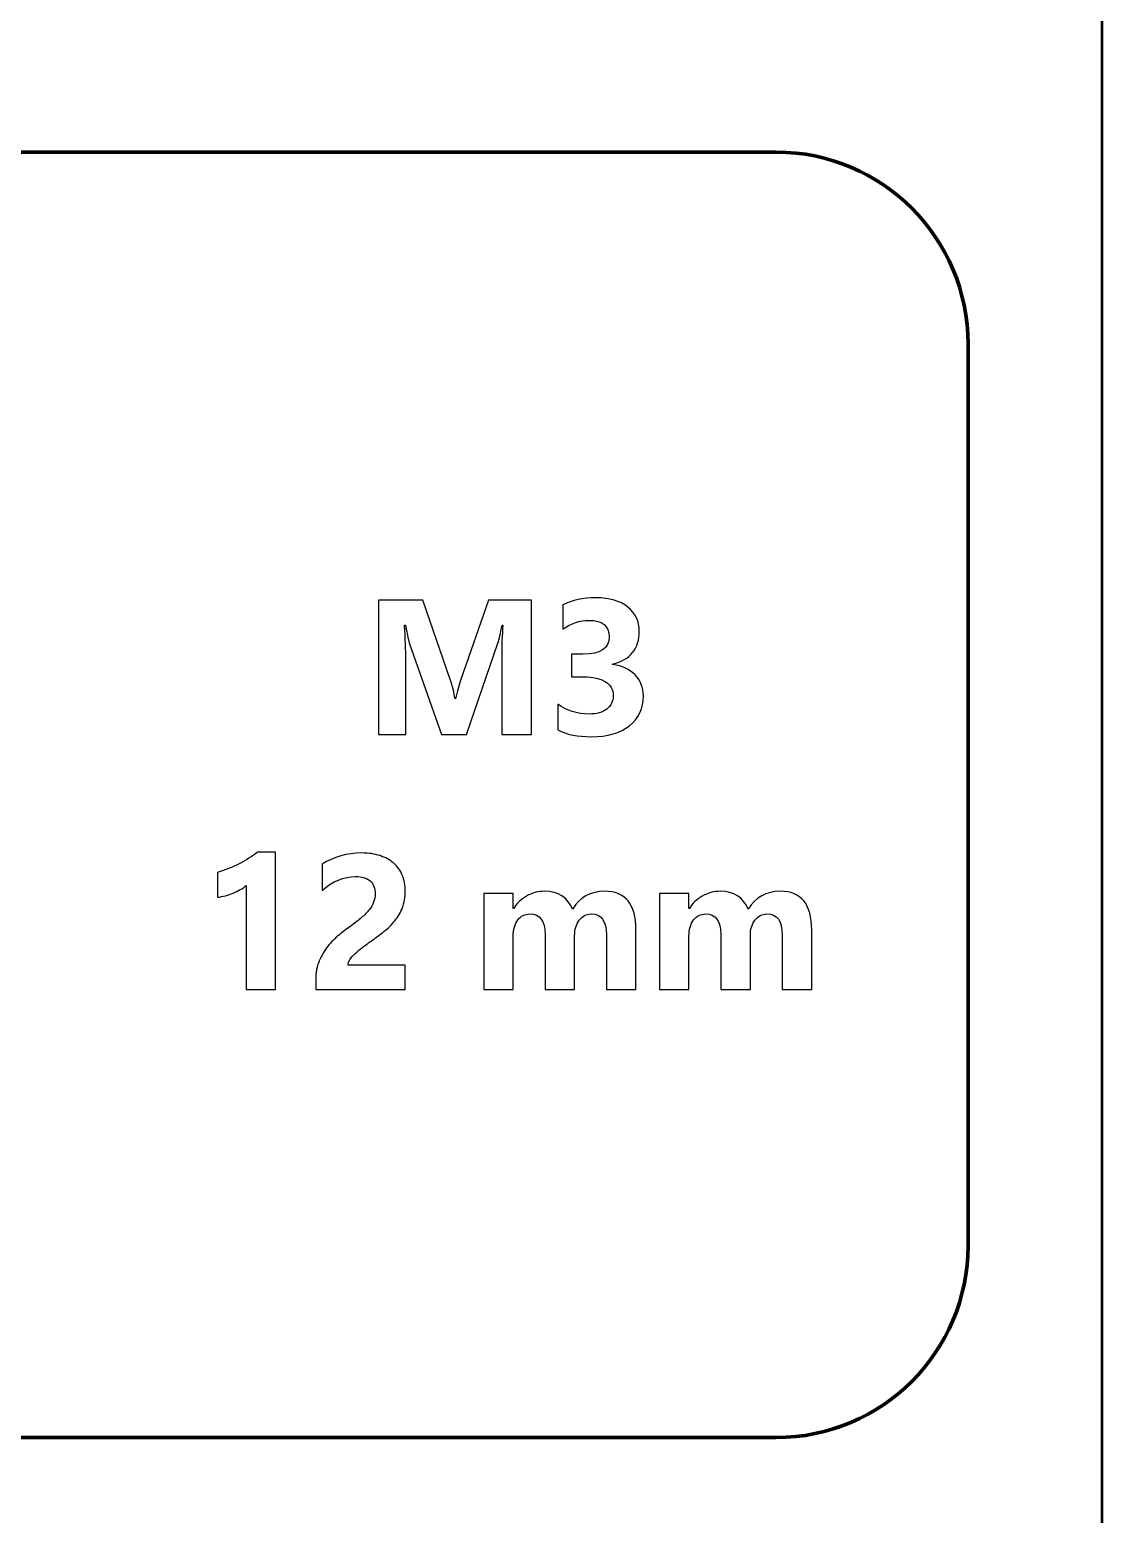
# Model space of a CAD drawing. Header units: centimetres. Extents: x -201 to 63, y -83 to 73.
# Drawn here: x -71.645 to -68.85, y -75 to -71.131 of the extents above; entities that cross this region are included whole.
import ezdxf

# ---------------------------------------------------------------- set-up
doc = ezdxf.new("R2010")
doc.units = ezdxf.units.CM
doc.header["$MEASUREMENT"] = 0
doc.layers.add('Layer 1', color=7, linetype='Continuous')

msp = doc.modelspace()

# ---------------------------------------------------------------- linework, layer by layer
at = {"layer": 'Layer 1', "color": 253, "lineweight": 53}
msp.add_open_spline([(-81.15, -82.3), (-81.15, -82.3), (-81.15, -67.7), (-81.15, -67.7), (-81.15, -67.7), (-81.15, -67.25817), (-80.79183, -66.9), (-80.35, -66.9), (-80.35, -66.9), (-80.35, -66.9), (-69.65, -66.9), (-69.65, -66.9), (-69.65, -66.9), (-69.20817, -66.9), (-68.85, -67.25817), (-68.85, -67.7), (-68.85, -67.7), (-68.85, -67.7), (-68.85, -82.3), (-68.85, -82.3), (-68.85, -82.3), (-68.85, -82.74183), (-69.20817, -83.1), (-69.65, -83.1), (-69.65, -83.1), (-69.65, -83.1), (-80.35, -83.1), (-80.35, -83.1), (-80.35, -83.1), (-80.79183, -83.1), (-81.15, -82.74183), (-81.15, -82.3)], degree=3, knots=[0, 0, 0, 0, 0.1111111, 0.1111111, 0.1111111, 0.1111111, 0.2222222, 0.2222222, 0.2222222, 0.2222222, 0.3333333, 0.3333333, 0.3333333, 0.3333333, 0.4444444, 0.4444444, 0.4444444, 0.4444444, 0.5555556, 0.5555556, 0.5555556, 0.5555556, 0.6666667, 0.6666667, 0.6666667, 0.6666667, 0.7777778, 0.7777778, 0.7777778, 0.7777778, 1, 1, 1, 1], dxfattribs=at)
at = {"layer": 'Layer 1', "lineweight": 100}
msp.add_open_spline([(-74.8, -74.3), (-74.8, -74.3), (-74.8, -71.95), (-74.8, -71.95), (-74.8, -71.95), (-74.8, -71.67386), (-74.57614, -71.45), (-74.3, -71.45), (-74.3, -71.45), (-74.3, -71.45), (-69.7, -71.45), (-69.7, -71.45), (-69.7, -71.45), (-69.42386, -71.45), (-69.2, -71.67386), (-69.2, -71.95), (-69.2, -71.95), (-69.2, -71.95), (-69.2, -74.3), (-69.2, -74.3), (-69.2, -74.3), (-69.2, -74.57614), (-69.42386, -74.8), (-69.7, -74.8), (-69.7, -74.8), (-69.7, -74.8), (-74.3, -74.8), (-74.3, -74.8), (-74.3, -74.8), (-74.57614, -74.8), (-74.8, -74.57614), (-74.8, -74.3)], degree=3, knots=[0, 0, 0, 0, 0.1111111, 0.1111111, 0.1111111, 0.1111111, 0.2222222, 0.2222222, 0.2222222, 0.2222222, 0.3333333, 0.3333333, 0.3333333, 0.3333333, 0.4444444, 0.4444444, 0.4444444, 0.4444444, 0.5555556, 0.5555556, 0.5555556, 0.5555556, 0.6666667, 0.6666667, 0.6666667, 0.6666667, 0.7777778, 0.7777778, 0.7777778, 0.7777778, 1, 1, 1, 1], dxfattribs=at)
at = {"layer": 'Layer 1'}
for points, knots in [([(-70.33741, -72.96742), (-70.33741, -72.96742), (-70.41533, -72.96742), (-70.41533, -72.96742), (-70.41533, -72.96742), (-70.41533, -72.96742), (-70.41533, -72.75792), (-70.41533, -72.75792), (-70.41533, -72.75792), (-70.41533, -72.73534), (-70.41433, -72.71034), (-70.41241, -72.683), (-70.41241, -72.683), (-70.41241, -72.683), (-70.41433, -72.683), (-70.41433, -72.683), (-70.41433, -72.683), (-70.41841, -72.7045), (-70.42208, -72.71992), (-70.42533, -72.72942), (-70.42533, -72.72942), (-70.42533, -72.72942), (-70.50733, -72.96742), (-70.50733, -72.96742), (-70.50733, -72.96742), (-70.50733, -72.96742), (-70.57183, -72.96742), (-70.57183, -72.96742), (-70.57183, -72.96742), (-70.57183, -72.96742), (-70.65533, -72.73184), (-70.65533, -72.73184), (-70.65533, -72.73184), (-70.65758, -72.7255), (-70.66124, -72.70917), (-70.66633, -72.683), (-70.66633, -72.683), (-70.66633, -72.683), (-70.66849, -72.683), (-70.66849, -72.683), (-70.66849, -72.683), (-70.66641, -72.7175), (-70.66533, -72.74775), (-70.66533, -72.77384), (-70.66533, -72.77384), (-70.66533, -72.77384), (-70.66533, -72.96742), (-70.66533, -72.96742), (-70.66533, -72.96742), (-70.66533, -72.96742), (-70.73641, -72.96742), (-70.73641, -72.96742), (-70.73641, -72.96742), (-70.73641, -72.96742), (-70.73641, -72.61734), (-70.73641, -72.61734), (-70.73641, -72.61734), (-70.73641, -72.61734), (-70.62091, -72.61734), (-70.62091, -72.61734), (-70.62091, -72.61734), (-70.62091, -72.61734), (-70.54933, -72.82484), (-70.54933, -72.82484), (-70.54933, -72.82484), (-70.54366, -72.84142), (-70.53949, -72.85809), (-70.53691, -72.87492), (-70.53691, -72.87492), (-70.53691, -72.87492), (-70.53541, -72.87492), (-70.53541, -72.87492), (-70.53541, -72.87492), (-70.53108, -72.8555), (-70.52641, -72.83867), (-70.52149, -72.82434), (-70.52149, -72.82434), (-70.52149, -72.82434), (-70.44999, -72.61734), (-70.44999, -72.61734), (-70.44999, -72.61734), (-70.44999, -72.61734), (-70.33741, -72.61734), (-70.33741, -72.61734), (-70.33741, -72.61734), (-70.33741, -72.61734), (-70.33741, -72.96742), (-70.33741, -72.96742)], [0, 0, 0, 0, 0.0434783, 0.0434783, 0.0434783, 0.0434783, 0.0869565, 0.0869565, 0.0869565, 0.0869565, 0.1304348, 0.1304348, 0.1304348, 0.1304348, 0.173913, 0.173913, 0.173913, 0.173913, 0.2173913, 0.2173913, 0.2173913, 0.2173913, 0.2608696, 0.2608696, 0.2608696, 0.2608696, 0.3043478, 0.3043478, 0.3043478, 0.3043478, 0.3478261, 0.3478261, 0.3478261, 0.3478261, 0.3913043, 0.3913043, 0.3913043, 0.3913043, 0.4347826, 0.4347826, 0.4347826, 0.4347826, 0.4782609, 0.4782609, 0.4782609, 0.4782609, 0.5217391, 0.5217391, 0.5217391, 0.5217391, 0.5652174, 0.5652174, 0.5652174, 0.5652174, 0.6086957, 0.6086957, 0.6086957, 0.6086957, 0.6521739, 0.6521739, 0.6521739, 0.6521739, 0.6956522, 0.6956522, 0.6956522, 0.6956522, 0.7391304, 0.7391304, 0.7391304, 0.7391304, 0.7826087, 0.7826087, 0.7826087, 0.7826087, 0.826087, 0.826087, 0.826087, 0.826087, 0.8695652, 0.8695652, 0.8695652, 0.8695652, 0.9130435, 0.9130435, 0.9130435, 0.9130435, 1, 1, 1, 1]), ([(-70.26933, -72.95592), (-70.26933, -72.95592), (-70.26933, -72.88884), (-70.26933, -72.88884), (-70.26933, -72.88884), (-70.24591, -72.90592), (-70.21858, -72.91442), (-70.18733, -72.91442), (-70.18733, -72.91442), (-70.16758, -72.91442), (-70.15224, -72.91017), (-70.14133, -72.90175), (-70.14133, -72.90175), (-70.13033, -72.89325), (-70.12483, -72.8815), (-70.12483, -72.86634), (-70.12483, -72.86634), (-70.12483, -72.85075), (-70.13158, -72.83867), (-70.14516, -72.83017), (-70.14516, -72.83017), (-70.15883, -72.82175), (-70.17749, -72.8175), (-70.20124, -72.8175), (-70.20124, -72.8175), (-70.20124, -72.8175), (-70.23366, -72.8175), (-70.23366, -72.8175), (-70.23366, -72.8175), (-70.23366, -72.8175), (-70.23366, -72.75842), (-70.23366, -72.75842), (-70.23366, -72.75842), (-70.23366, -72.75842), (-70.20366, -72.75842), (-70.20366, -72.75842), (-70.20366, -72.75842), (-70.15808, -72.75842), (-70.13533, -72.74334), (-70.13533, -72.713), (-70.13533, -72.713), (-70.13533, -72.6845), (-70.15283, -72.67034), (-70.18783, -72.67034), (-70.18783, -72.67034), (-70.21124, -72.67034), (-70.23399, -72.67784), (-70.25616, -72.693), (-70.25616, -72.693), (-70.25616, -72.693), (-70.25616, -72.63), (-70.25616, -72.63), (-70.25616, -72.63), (-70.23158, -72.61767), (-70.20291, -72.61142), (-70.17024, -72.61142), (-70.17024, -72.61142), (-70.13441, -72.61142), (-70.10658, -72.6195), (-70.08658, -72.63567), (-70.08658, -72.63567), (-70.06666, -72.65175), (-70.05666, -72.67267), (-70.05666, -72.69834), (-70.05666, -72.69834), (-70.05666, -72.74409), (-70.07991, -72.77275), (-70.12624, -72.78434), (-70.12624, -72.78434), (-70.12624, -72.78434), (-70.12624, -72.7855), (-70.12624, -72.7855), (-70.12624, -72.7855), (-70.10158, -72.78859), (-70.08199, -72.79759), (-70.06766, -72.8125), (-70.06766, -72.8125), (-70.05333, -72.82742), (-70.04616, -72.84567), (-70.04616, -72.86734), (-70.04616, -72.86734), (-70.04616, -72.9), (-70.05816, -72.92592), (-70.08208, -72.94492), (-70.08208, -72.94492), (-70.10599, -72.964), (-70.13908, -72.9735), (-70.18124, -72.9735), (-70.18124, -72.9735), (-70.21733, -72.9735), (-70.24674, -72.96767), (-70.26933, -72.95592)], [0, 0, 0, 0, 0.0416667, 0.0416667, 0.0416667, 0.0416667, 0.0833333, 0.0833333, 0.0833333, 0.0833333, 0.125, 0.125, 0.125, 0.125, 0.1666667, 0.1666667, 0.1666667, 0.1666667, 0.2083333, 0.2083333, 0.2083333, 0.2083333, 0.25, 0.25, 0.25, 0.25, 0.2916667, 0.2916667, 0.2916667, 0.2916667, 0.3333333, 0.3333333, 0.3333333, 0.3333333, 0.375, 0.375, 0.375, 0.375, 0.4166667, 0.4166667, 0.4166667, 0.4166667, 0.4583333, 0.4583333, 0.4583333, 0.4583333, 0.5, 0.5, 0.5, 0.5, 0.5416667, 0.5416667, 0.5416667, 0.5416667, 0.5833333, 0.5833333, 0.5833333, 0.5833333, 0.625, 0.625, 0.625, 0.625, 0.6666667, 0.6666667, 0.6666667, 0.6666667, 0.7083333, 0.7083333, 0.7083333, 0.7083333, 0.75, 0.75, 0.75, 0.75, 0.7916667, 0.7916667, 0.7916667, 0.7916667, 0.8333333, 0.8333333, 0.8333333, 0.8333333, 0.875, 0.875, 0.875, 0.875, 0.9166667, 0.9166667, 0.9166667, 0.9166667, 1, 1, 1, 1]), ([(-71.00474, -73.27458), (-71.00474, -73.27458), (-71.00474, -73.6325), (-71.00474, -73.6325), (-71.00474, -73.6325), (-71.00474, -73.6325), (-71.08166, -73.6325), (-71.08166, -73.6325), (-71.08166, -73.6325), (-71.08166, -73.6325), (-71.08166, -73.3615), (-71.08166, -73.3615), (-71.08166, -73.3615), (-71.08591, -73.36525), (-71.09091, -73.36875), (-71.09674, -73.37208), (-71.09674, -73.37208), (-71.10249, -73.37542), (-71.10866, -73.3785), (-71.11516, -73.38117), (-71.11516, -73.38117), (-71.12166, -73.38383), (-71.12841, -73.38608), (-71.13541, -73.388), (-71.13541, -73.388), (-71.14241, -73.38983), (-71.14933, -73.39117), (-71.15616, -73.392), (-71.15616, -73.392), (-71.15616, -73.392), (-71.15616, -73.32708), (-71.15616, -73.32708), (-71.15616, -73.32708), (-71.13616, -73.32125), (-71.11724, -73.31375), (-71.09949, -73.30458), (-71.09949, -73.30458), (-71.08174, -73.2955), (-71.06574, -73.2855), (-71.05141, -73.27458), (-71.05141, -73.27458), (-71.05141, -73.27458), (-71.00474, -73.27458), (-71.00474, -73.27458)], [0, 0, 0, 0, 0.0833333, 0.0833333, 0.0833333, 0.0833333, 0.1666667, 0.1666667, 0.1666667, 0.1666667, 0.25, 0.25, 0.25, 0.25, 0.3333333, 0.3333333, 0.3333333, 0.3333333, 0.4166667, 0.4166667, 0.4166667, 0.4166667, 0.5, 0.5, 0.5, 0.5, 0.5833333, 0.5833333, 0.5833333, 0.5833333, 0.6666667, 0.6666667, 0.6666667, 0.6666667, 0.75, 0.75, 0.75, 0.75, 0.8333333, 0.8333333, 0.8333333, 0.8333333, 1, 1, 1, 1]), ([(-70.81558, -73.5685), (-70.81558, -73.5685), (-70.66716, -73.5685), (-70.66716, -73.5685), (-70.66716, -73.5685), (-70.66716, -73.5685), (-70.66716, -73.6325), (-70.66716, -73.6325), (-70.66716, -73.6325), (-70.66716, -73.6325), (-70.90008, -73.6325), (-70.90008, -73.6325), (-70.90008, -73.6325), (-70.90008, -73.6325), (-70.90008, -73.60617), (-70.90008, -73.60617), (-70.90008, -73.60617), (-70.90008, -73.58825), (-70.89708, -73.57217), (-70.891, -73.55792), (-70.891, -73.55792), (-70.885, -73.54367), (-70.87741, -73.53092), (-70.86833, -73.51958), (-70.86833, -73.51958), (-70.85925, -73.50825), (-70.84925, -73.49825), (-70.83841, -73.48958), (-70.83841, -73.48958), (-70.82758, -73.48083), (-70.81733, -73.473), (-70.8075, -73.466), (-70.8075, -73.466), (-70.79725, -73.45867), (-70.78833, -73.45167), (-70.78058, -73.445), (-70.78058, -73.445), (-70.77283, -73.43833), (-70.76633, -73.43167), (-70.761, -73.42508), (-70.761, -73.42508), (-70.75575, -73.4185), (-70.75183, -73.41183), (-70.74916, -73.40508), (-70.74916, -73.40508), (-70.74658, -73.39833), (-70.74525, -73.39117), (-70.74525, -73.3835), (-70.74525, -73.3835), (-70.74525, -73.3685), (-70.7495, -73.35717), (-70.758, -73.3495), (-70.758, -73.3495), (-70.76641, -73.34192), (-70.77941, -73.33808), (-70.79683, -73.33808), (-70.79683, -73.33808), (-70.82691, -73.33808), (-70.85575, -73.35), (-70.88325, -73.37392), (-70.88325, -73.37392), (-70.88325, -73.37392), (-70.88325, -73.30608), (-70.88325, -73.30608), (-70.88325, -73.30608), (-70.85275, -73.28642), (-70.81841, -73.2765), (-70.78016, -73.2765), (-70.78016, -73.2765), (-70.76241, -73.2765), (-70.74658, -73.27883), (-70.7325, -73.2835), (-70.7325, -73.2835), (-70.71841, -73.28817), (-70.7065, -73.29475), (-70.69666, -73.30342), (-70.69666, -73.30342), (-70.68691, -73.312), (-70.6795, -73.3225), (-70.67433, -73.33475), (-70.67433, -73.33475), (-70.66925, -73.34708), (-70.66666, -73.36075), (-70.66666, -73.37592), (-70.66666, -73.37592), (-70.66666, -73.392), (-70.66916, -73.40633), (-70.67408, -73.41883), (-70.67408, -73.41883), (-70.67908, -73.43142), (-70.68566, -73.44283), (-70.69391, -73.45308), (-70.69391, -73.45308), (-70.70208, -73.46333), (-70.71158, -73.47275), (-70.72233, -73.48125), (-70.72233, -73.48125), (-70.73308, -73.48983), (-70.74425, -73.49808), (-70.75575, -73.506), (-70.75575, -73.506), (-70.76358, -73.51158), (-70.77108, -73.51708), (-70.77833, -73.5225), (-70.77833, -73.5225), (-70.78558, -73.528), (-70.792, -73.53333), (-70.7975, -73.53867), (-70.7975, -73.53867), (-70.80308, -73.54392), (-70.8075, -73.54908), (-70.81075, -73.55417), (-70.81075, -73.55417), (-70.814, -73.55917), (-70.81558, -73.564), (-70.81558, -73.5685)], [0, 0, 0, 0, 0.0333333, 0.0333333, 0.0333333, 0.0333333, 0.0666667, 0.0666667, 0.0666667, 0.0666667, 0.1, 0.1, 0.1, 0.1, 0.1333333, 0.1333333, 0.1333333, 0.1333333, 0.1666667, 0.1666667, 0.1666667, 0.1666667, 0.2, 0.2, 0.2, 0.2, 0.2333333, 0.2333333, 0.2333333, 0.2333333, 0.2666667, 0.2666667, 0.2666667, 0.2666667, 0.3, 0.3, 0.3, 0.3, 0.3333333, 0.3333333, 0.3333333, 0.3333333, 0.3666667, 0.3666667, 0.3666667, 0.3666667, 0.4, 0.4, 0.4, 0.4, 0.4333333, 0.4333333, 0.4333333, 0.4333333, 0.4666667, 0.4666667, 0.4666667, 0.4666667, 0.5, 0.5, 0.5, 0.5, 0.5333333, 0.5333333, 0.5333333, 0.5333333, 0.5666667, 0.5666667, 0.5666667, 0.5666667, 0.6, 0.6, 0.6, 0.6, 0.6333333, 0.6333333, 0.6333333, 0.6333333, 0.6666667, 0.6666667, 0.6666667, 0.6666667, 0.7, 0.7, 0.7, 0.7, 0.7333333, 0.7333333, 0.7333333, 0.7333333, 0.7666667, 0.7666667, 0.7666667, 0.7666667, 0.8, 0.8, 0.8, 0.8, 0.8333333, 0.8333333, 0.8333333, 0.8333333, 0.8666667, 0.8666667, 0.8666667, 0.8666667, 0.9, 0.9, 0.9, 0.9, 0.9333333, 0.9333333, 0.9333333, 0.9333333, 1, 1, 1, 1]), ([(-70.06541, -73.6325), (-70.06541, -73.6325), (-70.14233, -73.6325), (-70.14233, -73.6325), (-70.14233, -73.6325), (-70.14233, -73.6325), (-70.14233, -73.48992), (-70.14233, -73.48992), (-70.14233, -73.48992), (-70.14233, -73.45358), (-70.15566, -73.4355), (-70.18233, -73.4355), (-70.18233, -73.4355), (-70.195, -73.4355), (-70.20533, -73.44092), (-70.21333, -73.45183), (-70.21333, -73.45183), (-70.22133, -73.46275), (-70.22533, -73.47633), (-70.22533, -73.49258), (-70.22533, -73.49258), (-70.22533, -73.49258), (-70.22533, -73.6325), (-70.22533, -73.6325), (-70.22533, -73.6325), (-70.22533, -73.6325), (-70.30241, -73.6325), (-70.30241, -73.6325), (-70.30241, -73.6325), (-70.30241, -73.6325), (-70.30241, -73.48842), (-70.30241, -73.48842), (-70.30241, -73.48842), (-70.30241, -73.45317), (-70.31558, -73.4355), (-70.34175, -73.4355), (-70.34175, -73.4355), (-70.35491, -73.4355), (-70.3655, -73.44067), (-70.37333, -73.45108), (-70.37333, -73.45108), (-70.38125, -73.4615), (-70.38525, -73.47567), (-70.38525, -73.49358), (-70.38525, -73.49358), (-70.38525, -73.49358), (-70.38525, -73.6325), (-70.38525, -73.6325), (-70.38525, -73.6325), (-70.38525, -73.6325), (-70.46233, -73.6325), (-70.46233, -73.6325), (-70.46233, -73.6325), (-70.46233, -73.6325), (-70.46233, -73.3825), (-70.46233, -73.3825), (-70.46233, -73.3825), (-70.46233, -73.3825), (-70.38525, -73.3825), (-70.38525, -73.3825), (-70.38525, -73.3825), (-70.38525, -73.3825), (-70.38525, -73.42158), (-70.38525, -73.42158), (-70.38525, -73.42158), (-70.38525, -73.42158), (-70.38425, -73.42158), (-70.38425, -73.42158), (-70.38425, -73.42158), (-70.37625, -73.40825), (-70.36508, -73.39733), (-70.35066, -73.389), (-70.35066, -73.389), (-70.33625, -73.38058), (-70.3205, -73.37642), (-70.30341, -73.37642), (-70.30341, -73.37642), (-70.26808, -73.37642), (-70.24391, -73.39192), (-70.23091, -73.423), (-70.23091, -73.423), (-70.21183, -73.39192), (-70.18391, -73.37642), (-70.14691, -73.37642), (-70.14691, -73.37642), (-70.09258, -73.37642), (-70.06541, -73.40992), (-70.06541, -73.477), (-70.06541, -73.477), (-70.06541, -73.477), (-70.06541, -73.6325), (-70.06541, -73.6325)], [0, 0, 0, 0, 0.0416667, 0.0416667, 0.0416667, 0.0416667, 0.0833333, 0.0833333, 0.0833333, 0.0833333, 0.125, 0.125, 0.125, 0.125, 0.1666667, 0.1666667, 0.1666667, 0.1666667, 0.2083333, 0.2083333, 0.2083333, 0.2083333, 0.25, 0.25, 0.25, 0.25, 0.2916667, 0.2916667, 0.2916667, 0.2916667, 0.3333333, 0.3333333, 0.3333333, 0.3333333, 0.375, 0.375, 0.375, 0.375, 0.4166667, 0.4166667, 0.4166667, 0.4166667, 0.4583333, 0.4583333, 0.4583333, 0.4583333, 0.5, 0.5, 0.5, 0.5, 0.5416667, 0.5416667, 0.5416667, 0.5416667, 0.5833333, 0.5833333, 0.5833333, 0.5833333, 0.625, 0.625, 0.625, 0.625, 0.6666667, 0.6666667, 0.6666667, 0.6666667, 0.7083333, 0.7083333, 0.7083333, 0.7083333, 0.75, 0.75, 0.75, 0.75, 0.7916667, 0.7916667, 0.7916667, 0.7916667, 0.8333333, 0.8333333, 0.8333333, 0.8333333, 0.875, 0.875, 0.875, 0.875, 0.9166667, 0.9166667, 0.9166667, 0.9166667, 1, 1, 1, 1]), ([(-69.60741, -73.6325), (-69.60741, -73.6325), (-69.68433, -73.6325), (-69.68433, -73.6325), (-69.68433, -73.6325), (-69.68433, -73.6325), (-69.68433, -73.48992), (-69.68433, -73.48992), (-69.68433, -73.48992), (-69.68433, -73.45358), (-69.69766, -73.4355), (-69.72433, -73.4355), (-69.72433, -73.4355), (-69.737, -73.4355), (-69.74733, -73.44092), (-69.75533, -73.45183), (-69.75533, -73.45183), (-69.76333, -73.46275), (-69.76733, -73.47633), (-69.76733, -73.49258), (-69.76733, -73.49258), (-69.76733, -73.49258), (-69.76733, -73.6325), (-69.76733, -73.6325), (-69.76733, -73.6325), (-69.76733, -73.6325), (-69.84441, -73.6325), (-69.84441, -73.6325), (-69.84441, -73.6325), (-69.84441, -73.6325), (-69.84441, -73.48842), (-69.84441, -73.48842), (-69.84441, -73.48842), (-69.84441, -73.45317), (-69.85758, -73.4355), (-69.88375, -73.4355), (-69.88375, -73.4355), (-69.89691, -73.4355), (-69.9075, -73.44067), (-69.91533, -73.45108), (-69.91533, -73.45108), (-69.92325, -73.4615), (-69.92725, -73.47567), (-69.92725, -73.49358), (-69.92725, -73.49358), (-69.92725, -73.49358), (-69.92725, -73.6325), (-69.92725, -73.6325), (-69.92725, -73.6325), (-69.92725, -73.6325), (-70.00433, -73.6325), (-70.00433, -73.6325), (-70.00433, -73.6325), (-70.00433, -73.6325), (-70.00433, -73.3825), (-70.00433, -73.3825), (-70.00433, -73.3825), (-70.00433, -73.3825), (-69.92725, -73.3825), (-69.92725, -73.3825), (-69.92725, -73.3825), (-69.92725, -73.3825), (-69.92725, -73.42158), (-69.92725, -73.42158), (-69.92725, -73.42158), (-69.92725, -73.42158), (-69.92625, -73.42158), (-69.92625, -73.42158), (-69.92625, -73.42158), (-69.91825, -73.40825), (-69.90708, -73.39733), (-69.89266, -73.389), (-69.89266, -73.389), (-69.87825, -73.38058), (-69.8625, -73.37642), (-69.84541, -73.37642), (-69.84541, -73.37642), (-69.81008, -73.37642), (-69.78591, -73.39192), (-69.77291, -73.423), (-69.77291, -73.423), (-69.75383, -73.39192), (-69.72591, -73.37642), (-69.68891, -73.37642), (-69.68891, -73.37642), (-69.63458, -73.37642), (-69.60741, -73.40992), (-69.60741, -73.477), (-69.60741, -73.477), (-69.60741, -73.477), (-69.60741, -73.6325), (-69.60741, -73.6325)], [0, 0, 0, 0, 0.0416667, 0.0416667, 0.0416667, 0.0416667, 0.0833333, 0.0833333, 0.0833333, 0.0833333, 0.125, 0.125, 0.125, 0.125, 0.1666667, 0.1666667, 0.1666667, 0.1666667, 0.2083333, 0.2083333, 0.2083333, 0.2083333, 0.25, 0.25, 0.25, 0.25, 0.2916667, 0.2916667, 0.2916667, 0.2916667, 0.3333333, 0.3333333, 0.3333333, 0.3333333, 0.375, 0.375, 0.375, 0.375, 0.4166667, 0.4166667, 0.4166667, 0.4166667, 0.4583333, 0.4583333, 0.4583333, 0.4583333, 0.5, 0.5, 0.5, 0.5, 0.5416667, 0.5416667, 0.5416667, 0.5416667, 0.5833333, 0.5833333, 0.5833333, 0.5833333, 0.625, 0.625, 0.625, 0.625, 0.6666667, 0.6666667, 0.6666667, 0.6666667, 0.7083333, 0.7083333, 0.7083333, 0.7083333, 0.75, 0.75, 0.75, 0.75, 0.7916667, 0.7916667, 0.7916667, 0.7916667, 0.8333333, 0.8333333, 0.8333333, 0.8333333, 0.875, 0.875, 0.875, 0.875, 0.9166667, 0.9166667, 0.9166667, 0.9166667, 1, 1, 1, 1])]:
    msp.add_open_spline(points, degree=3, knots=knots, dxfattribs=at)

doc.saveas('drawing.dxf')
